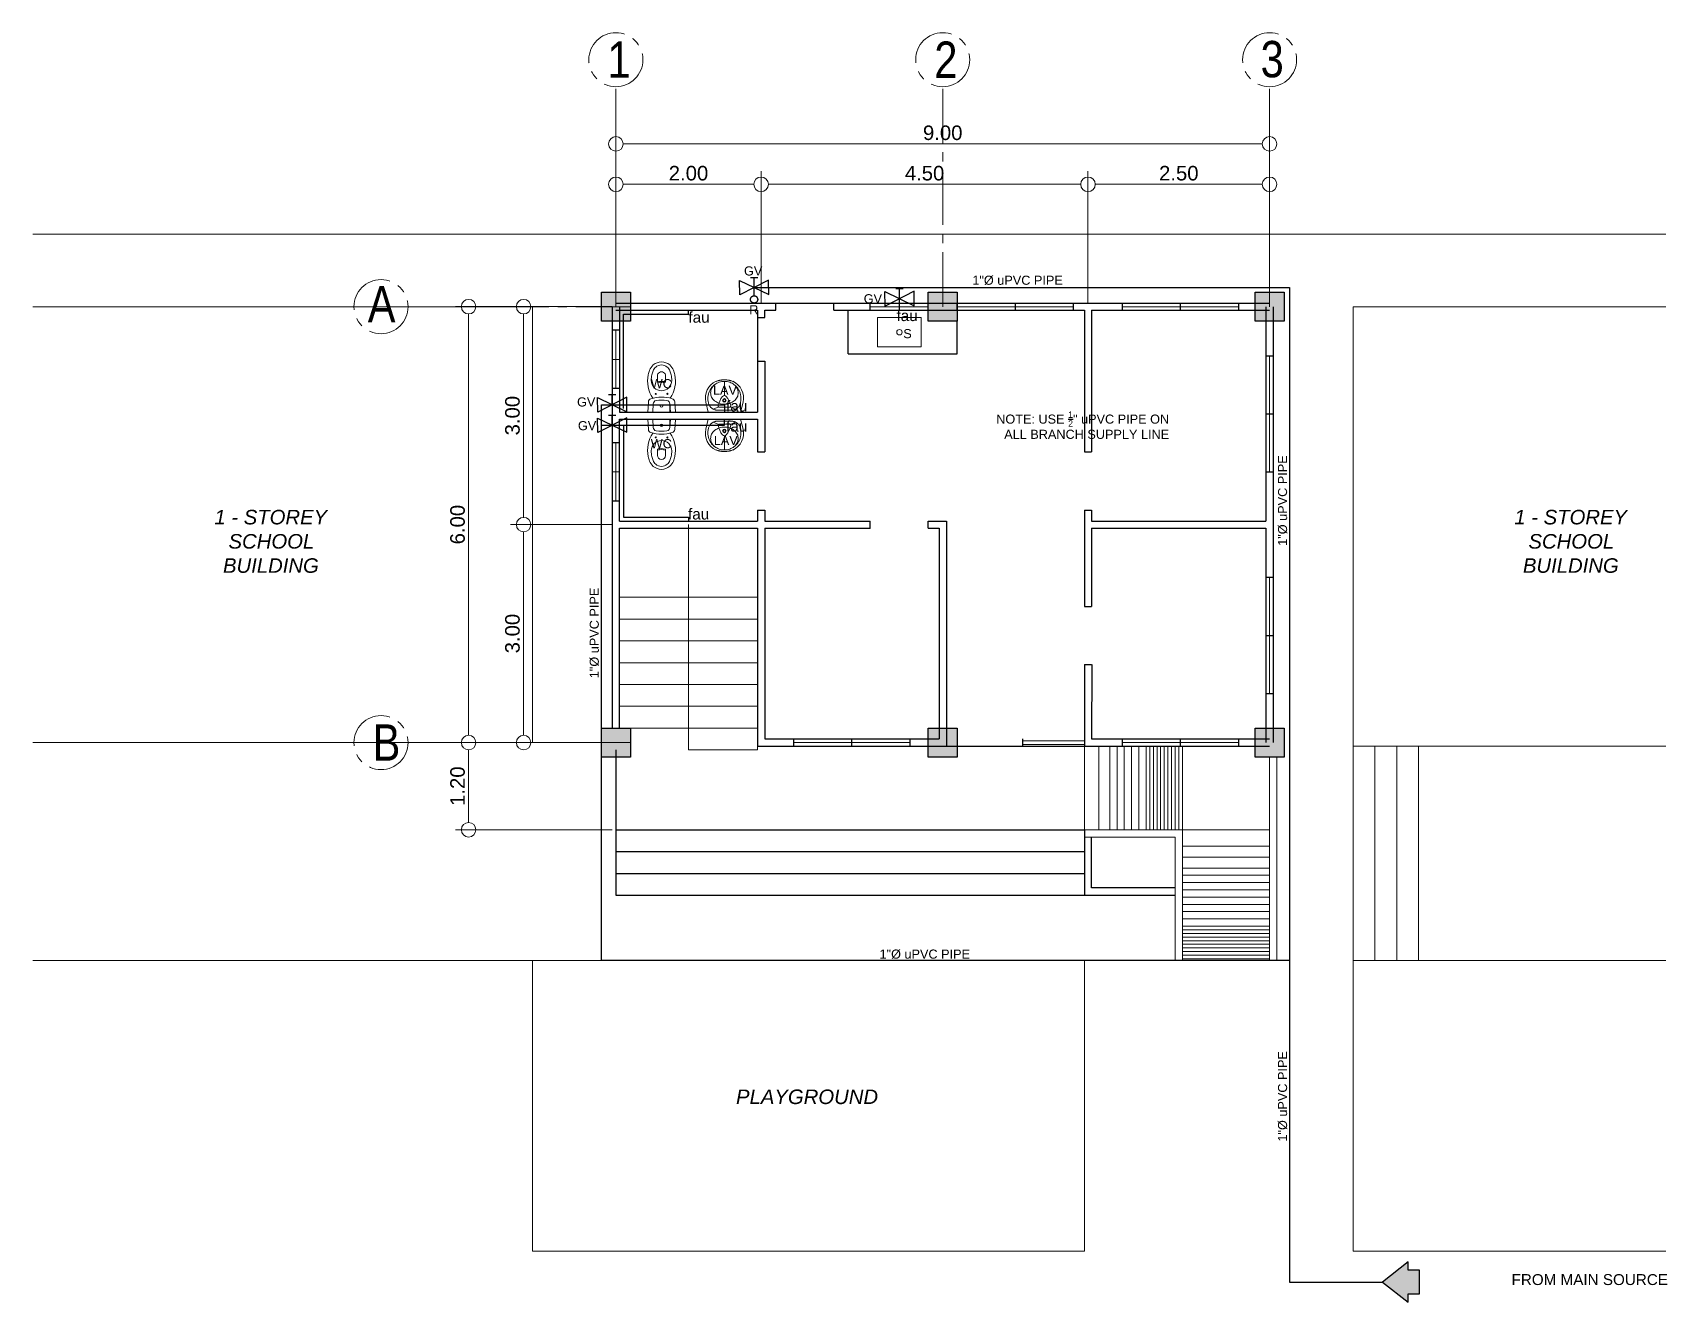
# Model space of a CAD drawing. Header units: metres. Extents: x -460 to 31334, y -1777 to 24987.
# Drawn here: x 143.55 to 166.05, y -929.69 to -912.22 of the extents above; entities that cross this region are included whole.
import ezdxf
from ezdxf.enums import TextEntityAlignment as Align

# ---------------------------------------------------------------- set-up
doc = ezdxf.new("R2010")
doc.units = ezdxf.units.M
doc.header["$MEASUREMENT"] = 0
for name, pattern in [('ACAD_ISO04W100', [30, 24, -3, 0, -3]), ('CENTER2', [1.125, 0.75, -0.125, 0.125, -0.125]), ('HIDDEN', [0.375, 0.25, -0.125])]:
    doc.linetypes.add(name, pattern=pattern)
doc.layers.get('Defpoints').update_dxf_attribs({"color": 2})
for name, color, linetype, lineweight, true_color in [('00000000', 253, 'Continuous', 5, 0x828282), ('DW', 7, 'Continuous', 9, 0xff0a0a), ('WATER LINE', 7, 'ACAD_ISO04W100', 30, 0x0544ff)]:
    doc.layers.add(name, color=color, linetype=linetype, lineweight=lineweight, true_color=true_color)
for name, color, linetype in [('01 FURNITURE', 8, 'Continuous'), ('FURN', 8, 'Continuous'), ('wall', 7, 'Continuous')]:
    doc.layers.add(name, color=color, linetype=linetype)
for name, color, linetype, lineweight in [('Arch_Door', 1, 'Continuous', 18), ('COLUMNS', 5, 'Continuous', 25), ('DIM', 8, 'Continuous', 5), ('fix', 8, 'Continuous', 13), ('FIXTURES AND FURNITURES', 1, 'Continuous', 20), ('WATERLIN', 7, 'ACAD_ISO04W100', 30)]:
    doc.layers.add(name, color=color, linetype=linetype, lineweight=lineweight)
doc.styles.add('AN100', font='ARIALN.TTF', dxfattribs={"height": 0.25})
doc.styles.add('SAM', font='arial.ttf', dxfattribs={"height": 0.15})
doc.styles.get("Standard").update_dxf_attribs({"font": 'arial.ttf'})
doc.dimstyles.get("Standard").update_dxf_attribs({"dimtxt": 0.2, "dimasz": 0.2, "dimexe": 0.18, "dimexo": 0.05, "dimgap": 0.05, "dimtad": 1, "dimzin": 0, "dimdsep": 46, "dimtxsty": 'Standard', "dimblk": 'DOTBLANK', "dimcen": 0.09, "dimclrd": 256, "dimclre": 256, "dimaunit": 1, "dimadec": 6, "dimazin": 0, "dimtfac": 1, "dimtix": 1, "dimtofl": 0, "dimtmove": 0, "dimatfit": 3, "dimfxl": 1, "dimtolj": 1, "dimtzin": 0, "dimlwd": -1, "dimlwe": -1, "dimarcsym": 0})

# ---------------------------------------------------------------- blocks, each defined once
blk = doc.blocks.new('_DotBlank')
at = {"color": 0, "linetype": 'ByBlock', "lineweight": -2}
blk.add_line((-0.5, 0), (-1, 0), dxfattribs=at)
blk.add_circle((0, 0), 0.5, dxfattribs=at)
blk = doc.blocks.new('*D990')
at = {"layer": 'Defpoints', "color": 0, "transparency": 16777216}
for p in [(160.577, -914.304), (158.077, -915.988), (160.577, -915.988)]:
    blk.add_point(p, dxfattribs=at)
at = {"layer": 'DIM', "transparency": 16777216}
for p, q in [((158.077, -915.938), (158.077, -914.124)), ((160.577, -915.938), (160.577, -914.124)), ((158.277, -914.304), (160.377, -914.304))]:
    blk.add_line(p, q, dxfattribs=at)
at = {"layer": 'DIM', "transparency": 16777216, "xscale": 0.2, "yscale": 0.2, "zscale": 0.2, "rotation": 180}
blk.add_blockref('_DotBlank', (158.077, -914.304), dxfattribs=at)
at = {"layer": 'DIM', "transparency": 16777216, "xscale": 0.2, "yscale": 0.2, "zscale": 0.2}
blk.add_blockref('_DotBlank', (160.577, -914.304), dxfattribs=at)
at = {"layer": 'DIM', "color": 0, "transparency": 16777216, "insert": (159.327, -914.152), "char_height": 0.2, "attachment_point": 5}
blk.add_mtext('\\A1;2.50', dxfattribs=at)
blk = doc.blocks.new('*D991')
at = {"layer": 'Defpoints', "color": 0, "transparency": 16777216}
for p in [(151.577, -915.988), (150.307, -918.988), (151.577, -918.988)]:
    blk.add_point(p, dxfattribs=at)
at = {"layer": 'DIM', "transparency": 16777216}
for p, q in [((151.527, -915.988), (150.127, -915.988)), ((150.307, -916.188), (150.307, -918.788)), ((151.527, -918.988), (150.127, -918.988))]:
    blk.add_line(p, q, dxfattribs=at)
at = {"layer": 'DIM', "transparency": 16777216, "xscale": 0.2, "yscale": 0.2, "zscale": 0.2}
for p, rotation in [((150.307, -915.988), 90), ((150.307, -918.988), 270)]:
    blk.add_blockref('_DotBlank', p, dxfattribs=dict(at, rotation=rotation))
at = {"layer": 'DIM', "color": 0, "transparency": 16777216, "insert": (150.154, -917.488), "char_height": 0.2, "attachment_point": 5, "rotation": 90}
blk.add_mtext('\\A1;3.00', dxfattribs=at)
blk = doc.blocks.new('*D992')
at = {"layer": 'Defpoints', "color": 0, "transparency": 16777216}
for p in [(153.577, -914.304), (151.577, -915.988), (153.577, -915.988)]:
    blk.add_point(p, dxfattribs=at)
at = {"layer": 'DIM', "transparency": 16777216}
for p, q in [((151.577, -915.938), (151.577, -914.124)), ((153.577, -915.938), (153.577, -914.124)), ((151.777, -914.304), (153.377, -914.304))]:
    blk.add_line(p, q, dxfattribs=at)
at = {"layer": 'DIM', "transparency": 16777216, "xscale": 0.2, "yscale": 0.2, "zscale": 0.2, "rotation": 180}
blk.add_blockref('_DotBlank', (151.577, -914.304), dxfattribs=at)
at = {"layer": 'DIM', "transparency": 16777216, "xscale": 0.2, "yscale": 0.2, "zscale": 0.2}
blk.add_blockref('_DotBlank', (153.577, -914.304), dxfattribs=at)
at = {"layer": 'DIM', "color": 0, "transparency": 16777216, "insert": (152.577, -914.152), "char_height": 0.2, "attachment_point": 5}
blk.add_mtext('\\A1;2.00', dxfattribs=at)
blk = doc.blocks.new('*D993')
at = {"layer": 'Defpoints', "color": 0, "transparency": 16777216}
for p in [(158.077, -914.304), (153.577, -915.988), (158.077, -915.988)]:
    blk.add_point(p, dxfattribs=at)
at = {"layer": 'DIM', "transparency": 16777216}
for p, q in [((153.577, -915.938), (153.577, -914.124)), ((158.077, -915.938), (158.077, -914.124)), ((153.777, -914.304), (157.877, -914.304))]:
    blk.add_line(p, q, dxfattribs=at)
at = {"layer": 'DIM', "transparency": 16777216, "xscale": 0.2, "yscale": 0.2, "zscale": 0.2, "rotation": 180}
blk.add_blockref('_DotBlank', (153.577, -914.304), dxfattribs=at)
at = {"layer": 'DIM', "transparency": 16777216, "xscale": 0.2, "yscale": 0.2, "zscale": 0.2}
blk.add_blockref('_DotBlank', (158.077, -914.304), dxfattribs=at)
at = {"layer": 'DIM', "color": 0, "transparency": 16777216, "insert": (155.827, -914.152), "char_height": 0.2, "attachment_point": 5}
blk.add_mtext('\\A1;4.50', dxfattribs=at)
blk = doc.blocks.new('*D994')
at = {"layer": 'Defpoints', "color": 0, "transparency": 16777216}
for p in [(160.577, -913.748), (160.577, -914.304), (151.577, -914.484)]:
    blk.add_point(p, dxfattribs=at)
at = {"layer": 'DIM', "transparency": 16777216}
for p, q in [((151.577, -914.434), (151.577, -913.568)), ((160.577, -914.254), (160.577, -913.568)), ((151.777, -913.748), (160.377, -913.748))]:
    blk.add_line(p, q, dxfattribs=at)
at = {"layer": 'DIM', "transparency": 16777216, "xscale": 0.2, "yscale": 0.2, "zscale": 0.2, "rotation": 180}
blk.add_blockref('_DotBlank', (151.577, -913.748), dxfattribs=at)
at = {"layer": 'DIM', "transparency": 16777216, "xscale": 0.2, "yscale": 0.2, "zscale": 0.2}
blk.add_blockref('_DotBlank', (160.577, -913.748), dxfattribs=at)
at = {"layer": 'DIM', "color": 0, "transparency": 16777216, "insert": (156.077, -913.596), "char_height": 0.2, "attachment_point": 5}
blk.add_mtext('\\A1;9.00', dxfattribs=at)
blk = doc.blocks.new('*D1003')
at = {"layer": 'Defpoints', "color": 0, "transparency": 16777216}
for p in [(151.577, -918.988), (150.307, -921.988), (151.377, -921.988)]:
    blk.add_point(p, dxfattribs=at)
at = {"layer": 'DIM', "transparency": 16777216}
for p, q in [((151.527, -918.988), (150.127, -918.988)), ((150.307, -919.188), (150.307, -921.788)), ((151.327, -921.988), (150.127, -921.988))]:
    blk.add_line(p, q, dxfattribs=at)
at = {"layer": 'DIM', "transparency": 16777216, "xscale": 0.2, "yscale": 0.2, "zscale": 0.2}
for p, rotation in [((150.307, -918.988), 90), ((150.307, -921.988), 270)]:
    blk.add_blockref('_DotBlank', p, dxfattribs=dict(at, rotation=rotation))
at = {"layer": 'DIM', "color": 0, "transparency": 16777216, "insert": (150.154, -920.488), "char_height": 0.2, "attachment_point": 5, "rotation": 90}
blk.add_mtext('\\A1;3.00', dxfattribs=at)
blk = doc.blocks.new('*D1004')
at = {"layer": 'Defpoints', "color": 0, "transparency": 16777216}
for p in [(151.377, -921.988), (149.55, -923.188), (151.577, -923.188)]:
    blk.add_point(p, dxfattribs=at)
at = {"layer": 'DIM', "transparency": 16777216}
for p, q in [((151.327, -921.988), (149.37, -921.988)), ((149.55, -922.188), (149.55, -922.988)), ((151.527, -923.188), (149.37, -923.188))]:
    blk.add_line(p, q, dxfattribs=at)
at = {"layer": 'DIM', "transparency": 16777216, "xscale": 0.2, "yscale": 0.2, "zscale": 0.2}
for p, rotation in [((149.55, -921.988), 90), ((149.55, -923.188), 270)]:
    blk.add_blockref('_DotBlank', p, dxfattribs=dict(at, rotation=rotation))
at = {"layer": 'DIM', "color": 0, "transparency": 16777216, "insert": (149.398, -922.588), "char_height": 0.2, "attachment_point": 5, "rotation": 90}
blk.add_mtext('\\A1;1.20', dxfattribs=at)
blk = doc.blocks.new('*D996')
at = {"layer": 'Defpoints', "color": 0, "transparency": 16777216}
for p in [(149.55, -915.988), (150.487, -915.988), (150.487, -921.988)]:
    blk.add_point(p, dxfattribs=at)
at = {"layer": 'DIM', "transparency": 16777216}
for p, q in [((150.437, -915.988), (149.37, -915.988)), ((149.55, -921.788), (149.55, -916.188)), ((150.437, -921.988), (149.37, -921.988))]:
    blk.add_line(p, q, dxfattribs=at)
at = {"layer": 'DIM', "transparency": 16777216, "xscale": 0.2, "yscale": 0.2, "zscale": 0.2}
for p, rotation in [((149.55, -915.988), 90), ((149.55, -921.988), 270)]:
    blk.add_blockref('_DotBlank', p, dxfattribs=dict(at, rotation=rotation))
at = {"layer": 'DIM', "color": 0, "transparency": 16777216, "insert": (149.398, -918.988), "char_height": 0.2, "attachment_point": 5, "rotation": 90}
blk.add_mtext('\\A1;6.00', dxfattribs=at)
blk = doc.blocks.new('A$C1BDC7D92')
at = {"layer": 'fix', "linetype": 'Continuous', "transparency": 33554687}
for p, q in [((0.043, 0.479), (0.007, 0.332)), ((0.523, 0.479), (0.043, 0.479)), ((0.523, 0.479), (0.558, 0.332))]:
    blk.add_line(p, q, dxfattribs=at)
at = {"layer": 'fix', "transparency": 33554687}
for p, q in [((0.193, 0.402), (0.122, 0.438)), ((0.372, 0.402), (0.443, 0.438))]:
    blk.add_line(p, q, dxfattribs=at)
at = {"layer": 'fix', "linetype": 'Continuous', "transparency": 33554687}
for points in [[(0.138, 0.075), (0.127, 0.083), (0.118, 0.091), (0.11, 0.099), (0.11, 0.099), (0.101, 0.108), (0.094, 0.118), (0.086, 0.127), (0.079, 0.137), (0.073, 0.148), (0.067, 0.159), (0.061, 0.17), (0.057, 0.181), (0.057, 0.181), (0.052, 0.193), (0.049, 0.204), (0.045, 0.216), (0.043, 0.229), (0.041, 0.241), (0.039, 0.253), (0.038, 0.266), (0.038, 0.278), (0.038, 0.278), (0.039, 0.291), (0.04, 0.304), (0.041, 0.316), (0.043, 0.328), (0.046, 0.34), (0.049, 0.352), (0.053, 0.362), (0.057, 0.372), (0.057, 0.372), (0.061, 0.382), (0.066, 0.39), (0.071, 0.398), (0.076, 0.405), (0.082, 0.412), (0.089, 0.418), (0.095, 0.423), (0.102, 0.428), (0.102, 0.428), (0.109, 0.432), (0.117, 0.436), (0.125, 0.439), (0.132, 0.442), (0.14, 0.445), (0.148, 0.447), (0.156, 0.449), (0.164, 0.45), (0.164, 0.45), (0.171, 0.451), (0.178, 0.452), (0.185, 0.452), (0.192, 0.453), (0.199, 0.453), (0.206, 0.453), (0.213, 0.453), (0.22, 0.453), (0.22, 0.453), (0.228, 0.453), (0.235, 0.453), (0.243, 0.453), (0.251, 0.453), (0.258, 0.453), (0.266, 0.453), (0.273, 0.453), (0.281, 0.453), (0.281, 0.453), (0.288, 0.453), (0.295, 0.453), (0.302, 0.453), (0.309, 0.453), (0.315, 0.453), (0.322, 0.453), (0.329, 0.453), (0.337, 0.453), (0.337, 0.453), (0.344, 0.453), (0.352, 0.453), (0.359, 0.453), (0.367, 0.453), (0.375, 0.453), (0.383, 0.452), (0.391, 0.451), (0.4, 0.45), (0.4, 0.45), (0.408, 0.449), (0.416, 0.447), (0.424, 0.445), (0.432, 0.442), (0.44, 0.439), (0.448, 0.436), (0.456, 0.432), (0.463, 0.428), (0.463, 0.428), (0.47, 0.423), (0.476, 0.418), (0.483, 0.412), (0.489, 0.405), (0.494, 0.398), (0.499, 0.39), (0.504, 0.382), (0.509, 0.372), (0.509, 0.372), (0.513, 0.362), (0.516, 0.352), (0.519, 0.34), (0.522, 0.328), (0.524, 0.316), (0.526, 0.304), (0.527, 0.291), (0.527, 0.278), (0.527, 0.278), (0.527, 0.266), (0.526, 0.253), (0.524, 0.241), (0.522, 0.229), (0.52, 0.216), (0.517, 0.204), (0.513, 0.193), (0.509, 0.181), (0.509, 0.181), (0.504, 0.17), (0.498, 0.159), (0.492, 0.148), (0.486, 0.137), (0.479, 0.127), (0.472, 0.118), (0.464, 0.108), (0.455, 0.099), (0.455, 0.099), (0.447, 0.091), (0.438, 0.083), (0.427, 0.075)], [(0.283, 0.234), (0.283, 0.169), (0.283, 0.103), (0.283, 0.025)]]:
    blk.add_lwpolyline(points, dxfattribs=at)
blk.add_lwpolyline([(0.283, 0.025, -0.082757), (0.203, 0.039, -0.090524), (0.138, 0.075, -0.104224), (0.093, 0.132, -0.116526), (0.078, 0.195, -0.116526), (0.093, 0.258, -0.104224), (0.138, 0.314, -0.090524), (0.203, 0.35, -0.082757), (0.283, 0.364, -0.082757), (0.362, 0.35, -0.090524), (0.427, 0.314, -0.104224), (0.472, 0.258, -0.116526), (0.487, 0.195, -0.116526), (0.472, 0.132, -0.104224), (0.427, 0.075, -0.090524), (0.362, 0.039, -0.082757)], format="xyb", close=True, dxfattribs=at)
blk.add_lwpolyline([(0.31, 0.247, 0.133789), (0.375, 0.393, 0.453405), (0.363, 0.406), (0.202, 0.406, 0.453405), (0.19, 0.393, 0.133789), (0.255, 0.247)], format="xyb", dxfattribs=at)
at = {"layer": 'fix', "transparency": 33554687}
for points in [[(0.16, 0.025), (0.17, 0.021), (0.18, 0.018), (0.188, 0.015), (0.195, 0.013), (0.202, 0.011), (0.208, 0.01), (0.214, 0.009), (0.219, 0.008), (0.225, 0.007), (0.231, 0.006), (0.238, 0.005), (0.245, 0.004), (0.253, 0.003), (0.262, 0.002), (0.271, 0.001), (0.283, 0)], [(0.405, 0.025), (0.395, 0.021), (0.386, 0.018), (0.377, 0.015), (0.37, 0.013), (0.363, 0.011), (0.357, 0.01), (0.351, 0.009), (0.346, 0.008), (0.34, 0.007), (0.334, 0.006), (0.327, 0.005), (0.32, 0.004), (0.312, 0.003), (0.304, 0.002), (0.294, 0.001), (0.283, 0)]]:
    blk.add_lwpolyline(points, dxfattribs=at)
at = {"layer": 'fix', "linetype": 'Continuous', "transparency": 33554687}
for radius in [0.0264, 0.0185]:
    blk.add_circle((0.283, 0.307), radius, dxfattribs=at)
for centre, radius, start, end in [((0.267, 0.269), 0.267, 166.4993, 246.3994), ((0.283, 0.269), 0.0353, 219.2954, 320.7046), ((0.298, 0.269), 0.267, 293.6006, 13.5007)]:
    blk.add_arc(centre, radius, start, end, dxfattribs=at)
at = {"layer": 'fix', "transparency": 33554687, "text_generation_flag": 4, "flags": 1}
for tag, p in [('ASCATNO', (0.283, 0.479)), ('ASCOLOR', (0.283, 0.469)), ('ASNAME', (0.283, 0.474))]:
    blk.add_attdef(tag, text='', height=0.00294, rotation=180, dxfattribs=at).set_placement(p, align=Align.MIDDLE)
blk = doc.blocks.new('A$C760102CB')
at = {"layer": 'fix', "transparency": 33554687}
for p, q in [((0.071, 0.69), (0.077, 0.579)), ((0.308, 0.578), (0.315, 0.69))]:
    blk.add_line(p, q, dxfattribs=at)
for points in [[(0.011, 0.552, 0.313572), (0.046, 0.507, 0.148983), (0.339, 0.506, 0.313572), (0.374, 0.551), (0.383, 0.69), (0.003, 0.69)], [(0.333, 0.256, 0.997252), (0.051, 0.257, 0.054268), (0.059, 0.177, 0.040235), (0.075, 0.124, 0.119968), (0.112, 0.071, 0.181516), (0.191, 0.041, 0.181516), (0.271, 0.07, 0.119968), (0.308, 0.123, 0.040235), (0.325, 0.177, 0.054268)], [(0.248, 0.271, 0.353967), (0.24, 0.281, 0.105376), (0.143, 0.281, 0.353967), (0.135, 0.272), (0.135, 0.193, 1), (0.248, 0.193)]]:
    blk.add_lwpolyline(points, format="xyb", close=True, dxfattribs=at)
blk.add_lwpolyline([(0.072, 0.5, 0.204199), (0.009, 0.177, 0.040235), (0.028, 0.115, 0.119968), (0.078, 0.043, 0.181516), (0.191, 0, 0.181516), (0.304, 0.042, 0.119968), (0.356, 0.114, 0.040235), (0.374, 0.176, 0.204199), (0.313, 0.499)], format="xyb", dxfattribs=at)
for centre, radius in [((0.193, 0.607), 0.0175), ((0.112, 0.44), 0.0075), ((0.272, 0.44), 0.0075)]:
    blk.add_circle(centre, radius, dxfattribs=at)
for centre, radius, start, end in [((0.127, 0.582), 0.05, 183.2724, 260.6544), ((0.194, 0.987), 0.461, 260.6544, 279.0654), ((0.259, 0.581), 0.05, 279.0654, 356.4474), ((0.191, 0.053), 0.219, 74.9202, 104.7996)]:
    blk.add_arc(centre, radius, start, end, dxfattribs=at)
blk = doc.blocks.new('GV')
at = {"color": 1}
for points in [[(99.401, 62.92), (99.501, 62.92)], [(99.451, 62.785), (99.451, 62.92)]]:
    blk.add_lwpolyline(points, dxfattribs=at)
at = {"layer": 'WATERLIN', "color": 1}
blk.add_lwpolyline([(99.252, 62.887), (99.649, 62.682), (99.652, 62.882), (99.25, 62.687), (99.252, 62.887)], dxfattribs=at)

msp = doc.modelspace()

# ---------------------------------------------------------------- hatches: boundary and pattern name
at = {"transparency": 33554687}
h = msp.add_hatch(color=256, dxfattribs=at)
h.dxf.hatch_style = 1
h.paths.add_polyline_path([(162.48429, -929.13451), (162.13275, -929.4134), (162.48429, -929.6923), (162.48429, -929.57614), (162.64092, -929.57614), (162.64092, -929.25066), (162.48429, -929.25066)])
at = {"layer": 'COLUMNS', "true_color": 0x808080}
h = msp.add_hatch(color=8, dxfattribs=at)
h.dxf.hatch_style = 1
h.paths.add_polyline_path([(151.37708, -915.78831), (151.77708, -915.78831), (151.77708, -916.18831), (151.37708, -916.18831)])
h = msp.add_hatch(color=8, dxfattribs=at)
h.dxf.hatch_style = 1
h.paths.add_polyline_path([(155.87708, -915.78831), (156.27708, -915.78831), (156.27708, -916.18831), (155.87708, -916.18831)])
h = msp.add_hatch(color=8, dxfattribs=at)
h.dxf.hatch_style = 1
h.paths.add_polyline_path([(160.37708, -915.78831), (160.77708, -915.78831), (160.77708, -916.18831), (160.37708, -916.18831)])
h = msp.add_hatch(color=8, dxfattribs=at)
h.dxf.hatch_style = 1
h.paths.add_polyline_path([(151.37708, -921.78831), (151.77708, -921.78831), (151.77708, -922.18831), (151.37708, -922.18831)])
h = msp.add_hatch(color=8, dxfattribs=at)
h.dxf.hatch_style = 1
h.paths.add_polyline_path([(155.87708, -921.78831), (156.27708, -921.78831), (156.27708, -922.18831), (155.87708, -922.18831)])
h = msp.add_hatch(color=8, dxfattribs=at)
h.dxf.hatch_style = 1
h.paths.add_polyline_path([(160.37708, -921.78831), (160.77708, -921.78831), (160.77708, -922.18831), (160.37708, -922.18831)])

# ---------------------------------------------------------------- linework, layer by layer
at = {"color": 8, "true_color": 0x808080}
for points in [[(154.77708, -916.63831), (154.77708, -916.03831)], [(156.27708, -916.63831), (156.27708, -916.18831)], [(154.77708, -916.63831), (156.27708, -916.63831)], [(151.57708, -922.08831), (151.57708, -923.18831)], [(151.57708, -923.18831), (151.57708, -924.08831)], [(151.57708, -923.18831), (158.02708, -923.18831)], [(158.02708, -923.18831), (158.02708, -924.08831)], [(159.27708, -923.98831), (158.12708, -923.98831), (158.12708, -923.28831)], [(151.57708, -923.48831), (158.02708, -923.48831)], [(151.57708, -923.78831), (158.02708, -923.78831)], [(151.57708, -924.08831), (158.02708, -924.08831)], [(158.02708, -924.08831), (159.27708, -924.08831)]]:
    msp.add_lwpolyline(points, dxfattribs=at)
at = {"color": 8, "lineweight": 9, "ltscale": 10, "true_color": 0x808080}
for points in [[(152.57708, -919.98831), (152.57708, -918.98831)], [(152.57708, -919.98831), (151.62708, -919.98831)], [(152.57708, -919.98831), (152.57708, -922.08831)], [(153.52708, -919.98831), (152.57708, -919.98831)], [(153.52708, -920.28831), (152.57708, -920.28831)], [(153.52708, -920.58831), (152.57708, -920.58831)], [(153.52708, -920.88831), (152.57708, -920.88831)], [(153.52708, -921.18831), (152.57708, -921.18831)], [(153.52708, -921.48831), (152.57708, -921.48831)], [(153.52708, -921.78831), (152.57708, -921.78831)], [(153.52708, -922.08831), (152.57708, -922.08831)], [(153.52708, -922.03831), (153.52708, -922.08831)]]:
    msp.add_lwpolyline(points, dxfattribs=at)
at = {"color": 8, "linetype": 'HIDDEN', "lineweight": 9, "ltscale": 10, "true_color": 0x808080}
for points in [[(152.57708, -920.28831), (151.62708, -920.28831)], [(152.57708, -920.58831), (151.62708, -920.58831)], [(152.57708, -920.88831), (151.62708, -920.88831)], [(152.57708, -921.18831), (151.62708, -921.18831)], [(152.57708, -921.48831), (151.62708, -921.48831)], [(152.57708, -921.78831), (151.57708, -921.78831)]]:
    msp.add_lwpolyline(points, dxfattribs=at)
at = {"color": 8, "lineweight": 5, "true_color": 0x808080}
for points in [[(158.02708, -922.03831), (158.02708, -923.18831)], [(158.22708, -923.18831), (158.22708, -922.03831)], [(158.37708, -923.18831), (158.37708, -922.03831)], [(158.47708, -923.18831), (158.47708, -922.03831)], [(158.57708, -923.18831), (158.57708, -922.03831)], [(158.67708, -923.18831), (158.67708, -922.03831)], [(158.77708, -923.18831), (158.77708, -922.03831)], [(158.87708, -923.18831), (158.87708, -922.03831)], [(158.92708, -923.18831), (158.92708, -922.03831)], [(158.97708, -923.18831), (158.97708, -922.03831)], [(159.02708, -923.18831), (159.02708, -922.03831)], [(159.07708, -923.18831), (159.07708, -922.03831)], [(159.12708, -923.18831), (159.12708, -922.03831)], [(159.17708, -923.18831), (159.17708, -922.03831)], [(159.22708, -923.18831), (159.22708, -922.03831)], [(159.27708, -923.18831), (159.27708, -922.03831)], [(159.32708, -923.18831), (159.32708, -922.03831)], [(159.37708, -923.18831), (159.37708, -922.03831)], [(160.67708, -922.18831), (160.67708, -924.98831), (160.57708, -924.98831), (160.57708, -922.18831)], [(158.02708, -923.18831), (159.37708, -923.18831), (159.37708, -924.98831), (159.27708, -924.98831), (159.27708, -923.28831), (158.02708, -923.28831)], [(159.37708, -923.18831), (160.57708, -923.18831)], [(159.37708, -923.41475), (160.57708, -923.41475)], [(159.37708, -923.56475), (160.57708, -923.56475)], [(159.37708, -923.71475), (160.57708, -923.71475)], [(159.37708, -923.81475), (160.57708, -923.81475)], [(159.37708, -923.91475), (160.57708, -923.91475)], [(159.37708, -924.01475), (160.57708, -924.01475)], [(159.37708, -924.11475), (160.57708, -924.11475)], [(159.37708, -924.21475), (160.57708, -924.21475)], [(159.37708, -924.31475), (160.57708, -924.31475)], [(159.37708, -924.41475), (160.57708, -924.41475)], [(159.37708, -924.51475), (160.57708, -924.51475)], [(159.37708, -924.56475), (160.57708, -924.56475)], [(159.37708, -924.61475), (160.57708, -924.61475)], [(159.37708, -924.66475), (160.57708, -924.66475)], [(159.37708, -924.71475), (160.57708, -924.71475)], [(159.37708, -924.76475), (160.57708, -924.76475)], [(159.37708, -924.81475), (160.57708, -924.81475)], [(159.37708, -924.86475), (160.57708, -924.86475)], [(159.37708, -924.91475), (160.57708, -924.91475)], [(159.37708, -924.96475), (160.57708, -924.96475)], [(159.37708, -924.98831), (160.57708, -924.98831)]]:
    msp.add_lwpolyline(points, dxfattribs=at)
at = {"transparency": 33554687}
msp.add_lwpolyline([(162.48429, -929.13451), (162.13275, -929.4134), (162.48429, -929.6923), (162.48429, -929.57614), (162.64092, -929.57614), (162.64092, -929.25066), (162.48429, -929.25066), (162.48429, -929.13451)], dxfattribs=at)
at = {"layer": '00000000'}
for points in [[(143.54821, -914.98831), (166.03404, -914.98831)], [(150.42708, -915.98831), (143.54821, -915.98831)], [(150.42708, -921.98831), (150.42708, -915.98831)], [(161.72708, -915.98831), (161.72708, -924.98831)], [(161.72708, -915.98831), (166.03404, -915.98831)], [(150.42708, -921.98831), (143.54821, -921.98831)], [(161.72708, -922.03831), (166.03404, -922.03831)], [(162.02708, -922.03831), (162.02708, -924.98831)], [(162.32708, -922.03831), (162.32708, -924.98831)], [(162.62708, -922.03831), (162.62708, -924.98831)], [(143.54821, -924.98831), (150.42708, -924.98831)], [(158.02708, -924.98831), (150.42708, -924.98831)], [(150.42708, -924.98831), (150.42708, -928.98831), (158.02708, -928.98831), (158.02708, -924.98831)], [(161.72708, -924.98831), (166.03404, -924.98831)], [(161.72708, -924.98831), (161.72708, -928.98831), (166.03404, -928.98831)]]:
    msp.add_lwpolyline(points, dxfattribs=at)
at = {"layer": '01 FURNITURE', "color": 8, "linetype": 'CENTER2', "lineweight": 9, "true_color": 0x808080}
for p, q in [((151.57708, -915.98831), (151.57708, -912.96095)), ((156.07708, -915.98831), (156.07708, -912.96139)), ((160.57708, -915.98831), (160.57708, -912.96183))]:
    msp.add_line(p, q, dxfattribs=at)
for points in [[(151.77708, -915.98831), (148.71544, -915.98831)], [(151.77986, -921.98831), (148.71544, -921.98831)]]:
    msp.add_lwpolyline(points, dxfattribs=at)
for centre in [(151.57708, -912.58903), (156.07707, -912.58947), (160.57707, -912.58947), (148.34352, -915.98831), (148.34352, -921.98831)]:
    msp.add_circle(centre, 0.37192, dxfattribs=at)
at = {"layer": 'COLUMNS', "color": 8, "true_color": 0x808080}
for points in [[(151.37708, -915.78831), (151.77708, -915.78831), (151.77708, -916.18831), (151.37708, -916.18831)], [(155.87708, -915.78831), (156.27708, -915.78831), (156.27708, -916.18831), (155.87708, -916.18831)], [(160.37708, -915.78831), (160.77708, -915.78831), (160.77708, -916.18831), (160.37708, -916.18831)], [(151.37708, -921.78831), (151.77708, -921.78831), (151.77708, -922.18831), (151.37708, -922.18831)], [(155.87708, -921.78831), (156.27708, -921.78831), (156.27708, -922.18831), (155.87708, -922.18831)], [(160.37708, -921.78831), (160.77708, -921.78831), (160.77708, -922.18831), (160.37708, -922.18831)]]:
    msp.add_lwpolyline(points, close=True, dxfattribs=at)
at = {"layer": 'DW', "color": 8, "true_color": 0x808080}
for points in [[(155.07708, -915.98831), (155.87708, -915.98831)], [(156.27708, -915.98831), (157.87708, -915.98831)], [(157.07708, -916.03831), (157.07708, -915.93831)], [(158.55208, -915.98831), (160.15208, -915.98831)], [(159.35208, -916.03831), (159.35208, -915.93831)], [(151.57708, -916.31331), (151.57708, -917.11331)], [(151.62708, -916.71331), (151.52708, -916.71331)], [(160.57708, -916.66331), (160.57708, -918.26331)], [(160.52708, -917.46331), (160.62708, -917.46331)], [(151.57708, -918.66331), (151.57708, -917.86331)], [(151.62708, -918.26331), (151.52708, -918.26331)], [(160.57708, -919.71331), (160.57708, -921.31331)], [(160.52708, -920.51331), (160.62708, -920.51331)], [(154.02708, -921.98831), (155.62708, -921.98831)], [(154.82708, -922.03831), (154.82708, -921.93831)], [(158.55208, -921.98831), (160.15208, -921.98831)], [(159.35208, -922.03831), (159.35208, -921.93831)]]:
    msp.add_lwpolyline(points, dxfattribs=at)
msp.add_lwpolyline([(158.02708, -922.01331), (158.02708, -921.96331), (157.17708, -921.96331), (157.17708, -922.01331)], close=True, dxfattribs=at)
at = {"layer": 'FIXTURES AND FURNITURES', "color": 8, "true_color": 0x808080}
msp.add_lwpolyline([(155.18089, -916.53923), (155.18089, -916.13923), (155.78089, -916.13923), (155.78089, -916.53923)], close=True, dxfattribs=at)
msp.add_circle((155.48089, -916.33923), 0.0375, dxfattribs=at)
at = {"layer": 'wall', "color": 8, "true_color": 0x808080}
for points in [[(151.52708, -915.98831), (151.52708, -921.78831)], [(151.57708, -915.93831), (160.57708, -915.93831)], [(151.57708, -916.03831), (153.52708, -916.03831), (153.52708, -917.43831)], [(151.62708, -915.98831), (151.62708, -917.43831), (153.52708, -917.43831)], [(153.52708, -916.13831), (153.62708, -916.13831)], [(153.62634, -916.03831), (153.77708, -916.03831)], [(153.62708, -916.13831), (153.62634, -916.03831)], [(153.77708, -916.03831), (153.77708, -915.93831)], [(154.57708, -916.03831), (154.57708, -915.93831)], [(154.57708, -916.03831), (158.02708, -916.03831)], [(155.07708, -916.03831), (155.07708, -915.93831)], [(155.87708, -916.03831), (155.87708, -915.93831)], [(156.27708, -916.03831), (156.27708, -915.93831)], [(157.07708, -916.03831), (157.07708, -915.93831)], [(157.87708, -916.03831), (157.87708, -915.93831)], [(158.02708, -916.03831), (158.02708, -917.98831)], [(158.12708, -916.03831), (160.57708, -916.03831)], [(158.12708, -916.03831), (158.12708, -917.98831)], [(158.55208, -916.03831), (158.55208, -915.93831)], [(159.35208, -916.03831), (159.35208, -915.93831)], [(160.15208, -916.03831), (160.15208, -915.93831)], [(160.52708, -915.98831), (160.52708, -918.93831)], [(160.62708, -915.98831), (160.62708, -921.98831)], [(151.62708, -916.31331), (151.52708, -916.31331)], [(153.52634, -916.73831), (153.62634, -916.73831)], [(153.62708, -916.73831), (153.62708, -917.98831)], [(160.52708, -916.66331), (160.62708, -916.66331)], [(151.62708, -917.11331), (151.52708, -917.11331)], [(160.52708, -917.46331), (160.62708, -917.46331)], [(151.62708, -918.93831), (151.62708, -917.53831), (153.52708, -917.53831)], [(153.52708, -917.53831), (153.52708, -917.98831)], [(151.62708, -917.86331), (151.52708, -917.86331)], [(153.52708, -917.98831), (153.62708, -917.98831)], [(158.02708, -917.98831), (158.12708, -917.98831)], [(160.52708, -918.26331), (160.62708, -918.26331)], [(151.62708, -918.66331), (151.52708, -918.66331)], [(153.52708, -918.78831), (153.52708, -918.93831)], [(153.52708, -918.78831), (153.62708, -918.78831)], [(153.62708, -918.78831), (153.62708, -918.93831), (155.07707, -918.93831)], [(158.02708, -918.78831), (158.02708, -920.11331)], [(158.02708, -918.78831), (158.12708, -918.78831)], [(158.12708, -918.78831), (158.12708, -918.93831)], [(151.62708, -918.93831), (153.52708, -918.93831)], [(151.62708, -919.03831), (153.52708, -919.03831)], [(151.62708, -921.78831), (151.62708, -919.03831)], [(153.52708, -919.03831), (153.52708, -922.03831), (160.57708, -922.03831)], [(153.62708, -919.03831), (155.07707, -919.03831)], [(153.62708, -919.03831), (153.62708, -921.93831), (156.02708, -921.93831)], [(155.07707, -919.04126), (155.07707, -918.93831)], [(155.87708, -918.93831), (156.12708, -918.93831), (156.12708, -922.03831)], [(155.87708, -919.03831), (155.87708, -918.93831)], [(155.87708, -919.03831), (156.02708, -919.03831), (156.02708, -921.93831)], [(158.12708, -918.93831), (160.52708, -918.93831)], [(158.12708, -919.03831), (160.52708, -919.03831)], [(158.12708, -919.03831), (158.12708, -920.11331)], [(160.52708, -919.03831), (160.52708, -921.98831)], [(160.52708, -919.71331), (160.62708, -919.71331)], [(158.02708, -920.11331), (158.12708, -920.11331)], [(160.52708, -920.51331), (160.62708, -920.51331)], [(158.02708, -920.91331), (158.02708, -922.03831)], [(158.02708, -920.91331), (158.12708, -920.91331)], [(158.12874, -920.91331), (158.12708, -921.93831)], [(160.52708, -921.31331), (160.62708, -921.31331)], [(154.02708, -922.03831), (154.02708, -921.93831)], [(154.82708, -922.03831), (154.82708, -921.93831)], [(155.62708, -922.03831), (155.62708, -921.93831)], [(157.17708, -921.93831), (157.17708, -922.03831)], [(158.12708, -921.93831), (160.57708, -921.93831)], [(158.55208, -922.03831), (158.55208, -921.93831)], [(159.35208, -922.03831), (159.35208, -921.93831)], [(160.15208, -922.03831), (160.15208, -921.93831)]]:
    msp.add_lwpolyline(points, dxfattribs=at)
at = {"layer": 'WATER LINE'}
for points in [[(153.48088, -915.83831), (153.48088, -915.72464), (160.8531, -915.72464), (160.8531, -929.4134), (162.13275, -929.4134)], [(155.48089, -916.03194), (155.48089, -915.72464)], [(151.68358, -917.39165), (151.68358, -916.08962), (152.57708, -916.08962), (152.57708, -916.03831)], [(160.8531, -924.98831), (151.37708, -924.98831), (151.37708, -917.33749), (153.07165, -917.33749), (153.07165, -917.43831)], [(152.32292, -917.43813), (152.32292, -917.33749)], [(151.37708, -917.61962), (153.07165, -917.61962), (153.07165, -917.53831)], [(151.68358, -917.61962), (151.68358, -918.88699), (152.57708, -918.88699), (152.57708, -918.93831)], [(152.32319, -917.61962), (152.32319, -917.53831)]]:
    msp.add_lwpolyline(points, dxfattribs=at)
msp.add_circle((153.48021, -915.88831), 0.05, dxfattribs=at)

# ---------------------------------------------------------------- block references
at = {"transparency": 33554687, "xscale": -1}
for p in [(252.93182, -978.50915), (254.93356, -978.6619), (250.97802, -980.122), (250.97802, -980.40413)]:
    msp.add_blockref('GV', p, dxfattribs=at)
at = {"layer": 'fix', "color": 8, "lineweight": 18, "true_color": 0x808080, "transparency": 33554687, "zscale": 0.930641941635642}
for p, xscale, yscale, rotation in [((153.33461, -916.99291), 0.930641941635642, 0.930641941635642, 180.000118677427), ((153.33461, -917.98371), -0.930641941635642, 0.9306419416356418, 359.999881322573)]:
    msp.add_blockref('A$C1BDC7D92', p, dxfattribs=dict(at, xscale=xscale, yscale=yscale, rotation=rotation))
at = {"layer": 'FURN', "color": 8, "lineweight": 18, "true_color": 0x808080, "transparency": 33554687, "rotation": 180.2258194888933}
msp.add_blockref('A$C760102CB', (152.3962, -916.74755), dxfattribs=at)
at = {"layer": 'FURN', "color": 8, "lineweight": 18, "true_color": 0x808080, "transparency": 33554687, "xscale": -1, "rotation": 359.7741805111067}
msp.add_blockref('A$C760102CB', (152.3962, -918.22906), dxfattribs=at)

# ---------------------------------------------------------------- texts
at = {"transparency": 33554687, "attachment_point": 3, "style": 'SAM'}
for s, insert, char_height, width in [('GV', (153.59339, -915.43391), 0.125, 0.368578), ('1"%%C uPVC PIPE', (157.73065, -915.5618), 0.125, 2.3335475), ('GV', (155.24152, -915.81664), 0.125, 0.368578), ('fau', (152.86791, -916.05898), 0.15, 0.368578), ('R', (153.53945, -915.96816), 0.125, 0.179861), ('fau', (155.73213, -916.03634), 0.15, 0.368578), ('S', (155.65018, -916.2967), 0.125, 0.4770395), ('WC', (152.34843, -916.98538), 0.125, 0.368578), ('GV', (151.2948, -917.23697), 0.125, 0.368578), ('LAV', (153.24401, -917.0748), 0.125, 0.368578), ('fau', (153.38618, -917.28081), 0.15, 0.368578), ('\\A1;NOTE: USE {\\H0.7x;\\S1/2;}" uPVC PIPE ON \\P            ALL BRANCH SUPPLY LINE', (159.19426, -917.43074), 0.125, 5.2736515), ('GV', (151.30684, -917.56381), 0.125, 0.368578), ('fau', (153.38639, -917.55826), 0.15, 0.368578), ('WC', (152.34843, -917.8114), 0.125, 0.368578), ('LAV', (153.25526, -917.76737), 0.125, 0.368578), ('fau', (152.86221, -918.7672), 0.15, 0.368578), ('1"%%C uPVC PIPE', (156.45285, -924.83709), 0.125, 2.3335475), ('FROM MAIN SOURCE', (166.06166, -929.3046), 0.15, 4.43109)]:
    msp.add_mtext(s, dxfattribs=dict(at, insert=insert, char_height=char_height, width=width))
at = {"transparency": 33554687, "char_height": 0.125, "width": 2.3335475, "attachment_point": 3, "rotation": 90, "style": 'SAM'}
for insert in [(160.693, -918.03381), (151.21698, -919.85618), (160.693, -926.23447)]:
    msp.add_mtext('1"%%C uPVC PIPE', dxfattribs=dict(at, insert=insert))
at = {"layer": '00000000', "char_height": 0.2, "attachment_point": 1}
for s, insert in [('\\pi0.13975;{\\fArial|b0|i1|c0|p34;1 - STOREY \\P\\pi0.33443;SCHOOL \\P\\pi0.25803;BUILDING}', (145.91018, -918.78463)), ('\\pi0.13975;{\\fArial|b0|i1|c0|p34;1 - STOREY \\P\\pi0.33443;SCHOOL \\P\\pi0.25803;BUILDING}', (163.80669, -918.78463)), ('\\pi-0.06052;{\\fArial|b0|i1|c0|p34;PLAYGROUND}', (153.29169, -926.76346))]:
    msp.add_mtext_dynamic_manual_height_columns(s, width=1.820297, gutter_width=1, heights=[0], dxfattribs=dict(at, insert=insert))
at = {"layer": 'Arch_Door', "color": 8, "linetype": 'Continuous', "true_color": 0x808080, "char_height": 0.5, "width": 0.1151731, "attachment_point": 1, "style": 'AN100'}
for s, insert in [('{\\C3;3}', (160.45377, -912.3309)), ('{\\C3;1}', (151.46143, -912.33811)), ('{\\C3;2}', (155.96142, -912.33855)), ('{\\C3;A}', (148.16129, -915.70525)), ('{\\C3;B}', (148.22787, -921.73738))]:
    msp.add_mtext(s, dxfattribs=dict(at, insert=insert))

# ---------------------------------------------------------------- dimensions: what is measured, and where the dimension line sits
at = {"layer": 'DIM', "color": 8, "true_color": 0x808080}
for base, p1, p2, picture, middle in [((160.57708, -913.74828), (151.57708, -914.48408), (160.57708, -914.30408), '*D994', (156.07708, -913.59617)), ((153.57708, -914.30408), (151.57708, -915.98831), (153.57708, -915.98831), '*D992', (152.57708, -914.15196)), ((158.07708, -914.30408), (153.57708, -915.98831), (158.07708, -915.98831), '*D993', (155.82708, -914.15196)), ((160.57708, -914.30408), (158.07708, -915.98831), (160.57708, -915.98831), '*D990', (159.32708, -914.15196))]:
    dim = msp.add_linear_dim(base=base, p1=p1, p2=p2, dimstyle='Standard', dxfattribs=at)
    dim.commit()
    dim.dimension.update_dxf_attribs({"geometry": picture, "text_midpoint": middle})
for base, p1, p2, picture, middle in [((149.55014, -915.98831), (150.48654, -921.98831), (150.48654, -915.98831), '*D996', (149.39803, -918.98831)), ((150.30654, -918.98831), (151.57708, -915.98831), (151.57708, -918.98831), '*D991', (150.15435, -917.48831)), ((150.30654, -921.98831), (151.57708, -918.98831), (151.37708, -921.98831), '*D1003', (150.15435, -920.48831)), ((149.55014, -923.18831), (151.37708, -921.98831), (151.57708, -923.18831), '*D1004', (149.39803, -922.58831))]:
    dim = msp.add_linear_dim(base=base, p1=p1, p2=p2, angle=90, dimstyle='Standard', dxfattribs=at)
    dim.commit()
    dim.dimension.update_dxf_attribs({"geometry": picture, "text_midpoint": middle})

doc.saveas('drawing.dxf')
